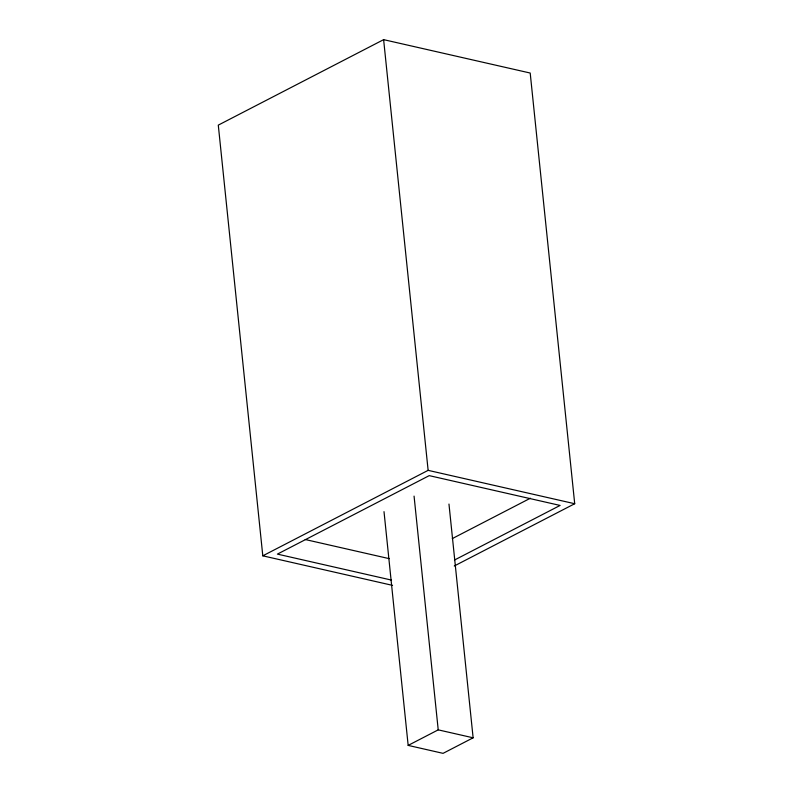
<?xml version="1.0" encoding="UTF-8"?>
<svg xmlns="http://www.w3.org/2000/svg" width="793" height="793" viewBox="0 0 793 793"><rect width="100%" height="100%" fill="white"/><g stroke="black" fill="none" stroke-linecap="round" stroke-linejoin="round"><path stroke-width="1.19" d="M454.27 565.994L574.707 503.724L530.2 73.035L383.624 39.65L218.293 125.125L262.8 555.824L392.555 585.373M262.8 555.824L428.131 470.348L574.707 503.724M452.278 538.606L530.378 498.222M454.488 560.036L560.096 505.438L429.221 475.631L277.411 554.109L391.474 580.089M384.01 511.644L408.167 745.4L438.222 729.857L473.124 737.807L448.967 504.051M473.124 737.807L443.059 753.35L408.167 745.4M305.216 539.518L389.264 558.659M383.624 39.65L428.131 470.348M414.065 496.111L438.222 729.857"/></g></svg>
